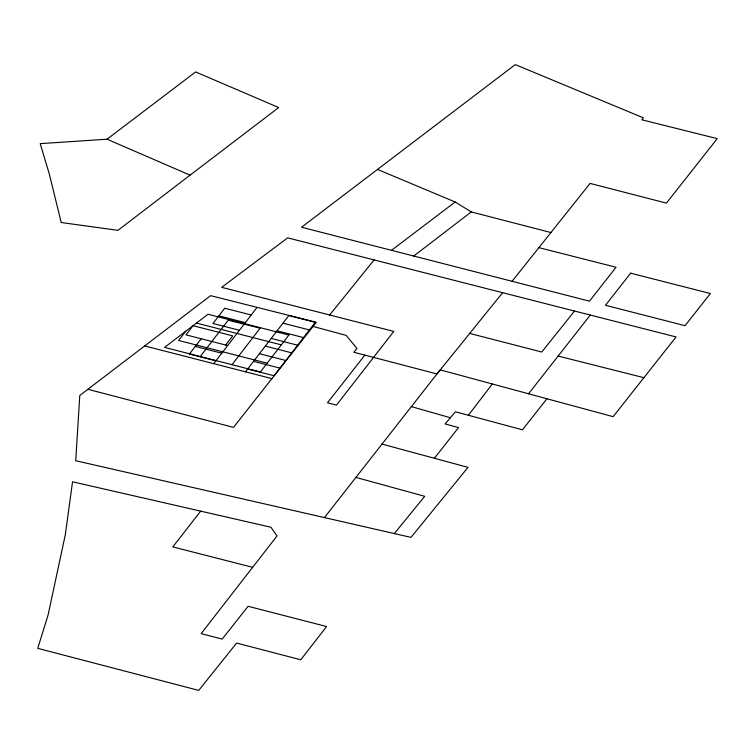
<?xml version="1.0" encoding="UTF-8"?>
<svg xmlns="http://www.w3.org/2000/svg" width="755" height="755" viewBox="0 0 755 755"><rect width="100%" height="100%" fill="white"/><g stroke="black" fill="none" stroke-linecap="round" stroke-linejoin="round"><path stroke-width="1.13" d="M434.408 458.266L458.549 427.585L445.082 423.961L455.444 411.805L468.393 415.278L492.345 383.984M185.683 331.294L178.624 340.458L267.185 363.202M201.207 338.768L189.439 354.038L215.902 360.833M200.254 356.549L228.255 320.186L260.107 328.208L232.002 364.703M225.66 345.044L232.719 335.881L193.025 325.688L185.966 334.852L227.67 345.554M213.722 363.665L257.087 307.361M245.469 371.819L288.939 315.392M252.651 567.326L277.028 535.937L270.941 527.235L72.546 481.784L65.308 534.757L48.131 614.806L37.75 648.347L198.716 690.4L236.626 643.052L300.783 659.776L326.594 626.537L248.112 606.293L222.187 639.098L201.141 633.643L252.651 567.326L172.81 546.903L200.688 511.144M324.433 517.59L436.975 373.942L502.632 292.704M364.863 355.114L327.51 402.764L336.447 405.133L393.77 331.407L221.677 287.334L287.646 237.863L676.065 336.938L613.126 416.666L440.259 369.884L436.975 373.942L353.812 352.236L356.926 348.433L346.205 335.399L313.051 326.443M528.547 393.78L590.287 315.061M546.95 398.753L522.451 429.803L468.393 415.278M512.079 281.285L590.089 183.408L666.41 203.114L717.25 138.637L641.844 119.79L643.411 117.855L515.278 64.6L301.556 227.236L589.485 301.16L616.033 267.251L538.891 247.631M574.546 311.051L541.741 352.019L469.723 333.427M329.501 315.184L374.102 259.918M394.336 533.568L424.697 496.29L355.775 477.368M190.071 175.151L117.988 230.341L61.23 222.527L49.217 173.669L40.213 143.648L107.04 139.203L190.071 175.151L278.689 107.55L195.611 71.933L107.04 139.203M413.74 256.039L471.262 211.919L550.905 232.54M87.891 389.287L233.503 427.368L316.317 322.291L210.598 295.649L79.785 395.478L75.717 460.72L410.984 537.381L468.006 467.364L381.756 444.025M391.496 250.32L455.171 201.991L471.262 211.919M558.134 356.058L643.892 377.679M288.844 315.514L315.297 322.309L274.112 375.782L247.649 368.987M251.198 315.005L224.735 308.21L212.976 323.489L239.429 330.284M282.955 323.159L309.418 329.954M218.856 315.845L245.318 322.64M277.076 330.794L303.538 337.589M271.187 338.438L297.649 345.224M196.451 323.074L281.304 344.865M265.307 346.073L291.77 352.868M259.418 353.708L285.881 360.503M195.319 346.403L221.781 353.198M253.538 361.352L280.001 368.147M144.696 345.941L271.932 378.614M411.258 406.586L450.395 417.732M377.519 169.441L455.171 201.991M288.882 335.031L260.409 371.988L164.581 347.385L208.002 314.259L288.882 335.031M630.651 273.178L605.472 305.265L685.021 325.688L710.38 293.525L630.651 273.178"/></g></svg>
